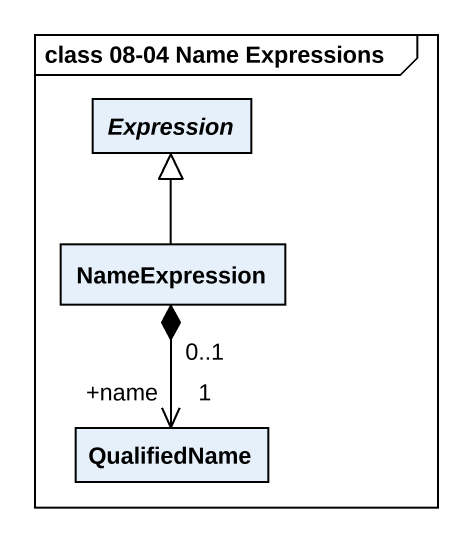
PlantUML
@startuml
mainframe class 08-04 Name Expressions
hide circle
hide empty members
abstract class Expression
class NameExpression
class QualifiedName
NameExpression -up-|> Expression
NameExpression "0..1" *--> "+name\n1" QualifiedName
@enduml
